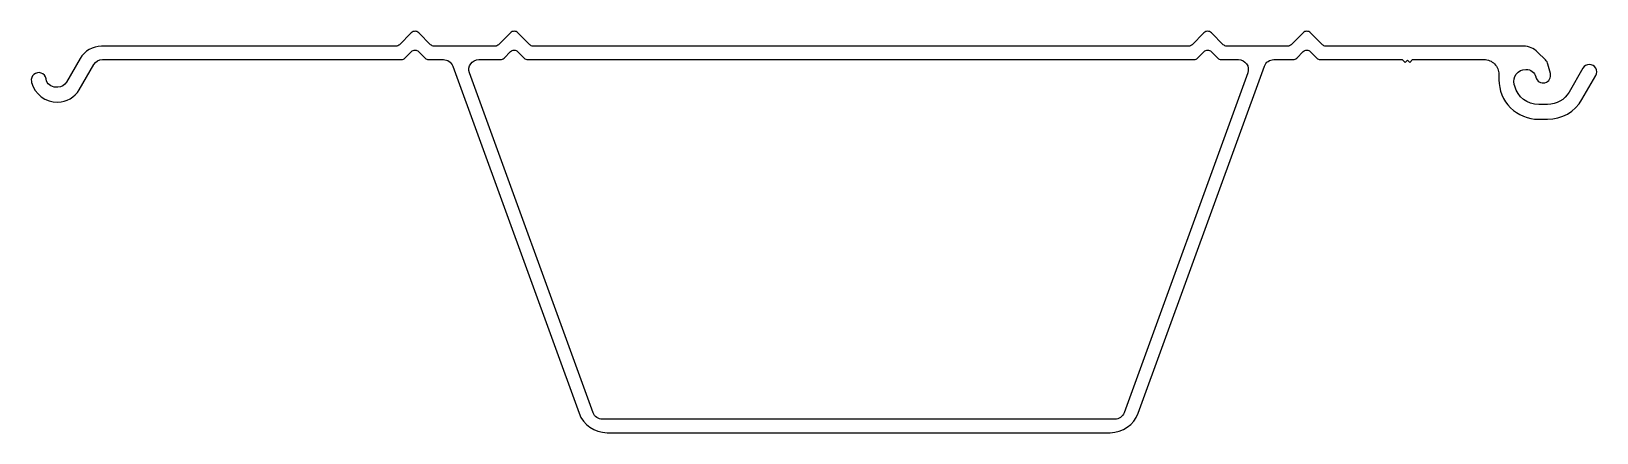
# Model space of a CAD drawing. Extents: x 685 to 843, y 456 to 497.
import ezdxf

# ---------------------------------------------------------------- set-up
doc = ezdxf.new("R2010")
doc.units = 0
doc.layers.get('0').update_dxf_attribs({"linetype": 'CONTINUOUS'})

msp = doc.modelspace()

# ---------------------------------------------------------------- linework, layer by layer
for points in [[(732.97, 496.66), (731.77, 495.46, -0.198912), (731.42, 495.31), (725.27, 495.31, -0.198912), (724.92, 495.46), (723.72, 496.66, 0.414214), (722.97, 496.66), (721.77, 495.46, -0.198912), (721.42, 495.31), (691.71, 495.31, 0.267949), (689.54, 494.06), (688.16, 491.67, -0.267949), (687.29, 491.17), (687.09, 491.17, -0.36397), (686.11, 491.99), (686.1, 492.03, 1.00273), (684.63, 491.75), (684.65, 491.65, 0.346891), (687.29, 489.67, 0.267949), (689.46, 490.92), (690.93, 493.46, -0.267949), (691.79, 493.96), (721.98, 493.96, 0.198912), (722.33, 494.11), (722.99, 494.77, -0.414214), (723.7, 494.77), (724.36, 494.11, 0.198912), (724.71, 493.96), (726.21, 493.96, -0.315299), (727.15, 493.3), (739.9, 458.28, 0.315299), (742.72, 456.31), (793.51, 456.31, 0.315299), (796.33, 458.28), (809.08, 493.3, -0.315299), (810.02, 493.96), (811.98, 493.96, 0.198912), (812.33, 494.11), (812.99, 494.77, -0.414214), (813.7, 494.77), (814.36, 494.11, 0.198912), (814.71, 493.96), (822.98, 493.96), (823.28, 493.66), (823.5, 493.89), (823.73, 493.66), (824.03, 493.96), (831.24, 493.96, -0.414214), (832.74, 492.46), (832.74, 491.93, 0.414214), (836.74, 487.93), (837.65, 487.93, 0.267949), (841.12, 489.93), (842.51, 492.34, 1), (841.21, 493.09), (839.82, 490.68, -0.267949), (837.65, 489.43), (836.75, 489.43, -0.338887), (834.33, 491.28), (834.28, 491.46, -0.493778), (835.44, 492.97), (835.49, 492.97, -0.343076), (836.46, 492.22), (836.47, 492.17, 1), (837.93, 492.54), (837.69, 493.48, 0.134954), (837.43, 493.94), (836.64, 494.72, 0.198912), (835.23, 495.31), (815.27, 495.31, -0.198912), (814.92, 495.46), (813.72, 496.66, 0.414214), (812.97, 496.66), (811.77, 495.46, -0.198912), (811.42, 495.31), (805.27, 495.31, -0.198912), (804.92, 495.46), (803.72, 496.66, 0.414214), (802.97, 496.66), (801.77, 495.46, -0.198912), (801.42, 495.31), (735.27, 495.31, -0.198912), (734.92, 495.46), (733.72, 496.66, 0.414214)], [(741.32, 458.32), (728.84, 492.62, -0.520567), (729.78, 493.96), (731.98, 493.96, 0.198912), (732.33, 494.11), (732.99, 494.77, -0.414214), (733.7, 494.77), (734.36, 494.11, 0.198912), (734.71, 493.96), (801.98, 493.96, 0.198912), (802.33, 494.11), (802.99, 494.77, -0.414214), (803.7, 494.77), (804.36, 494.11, 0.198912), (804.71, 493.96), (806.45, 493.96, -0.520567), (807.39, 492.62), (794.91, 458.32, -0.315299), (793.97, 457.66), (767.59, 457.66), (742.26, 457.66, -0.315299)]]:
    msp.add_lwpolyline(points, format="xyb", close=True)

doc.saveas('drawing.dxf')
